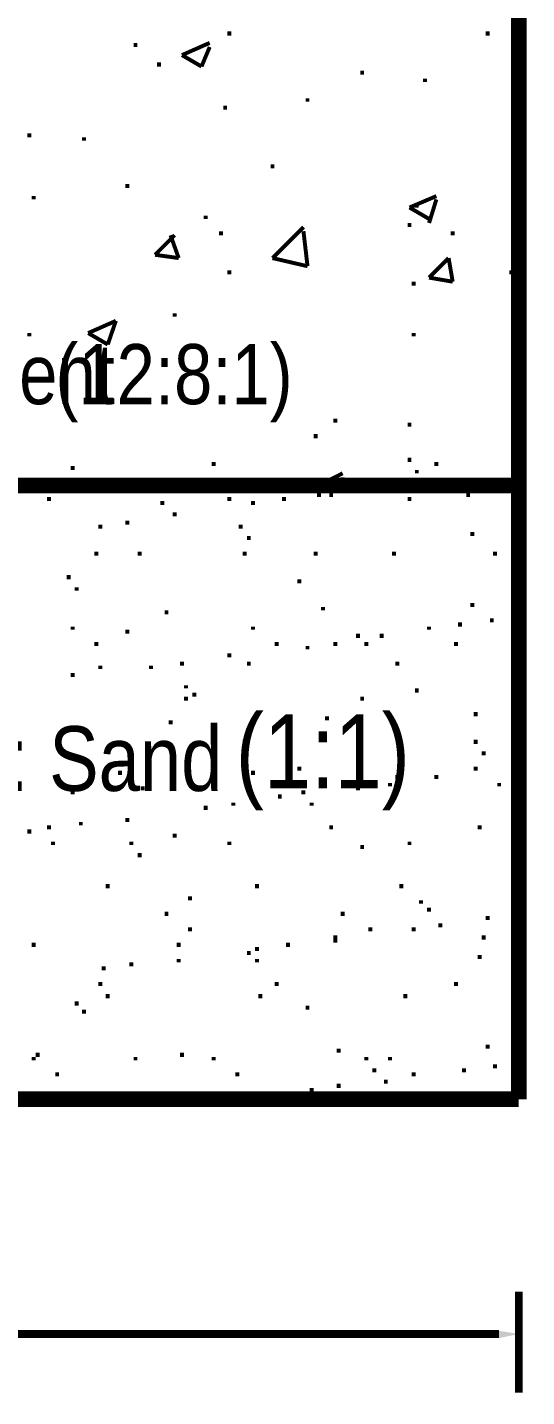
# Model space of a CAD drawing. Header units: millimetres. Extents: x 5 to 350, y 3 to 213.
# Drawn here: x 234.39 to 245.19, y 89.42 to 119.04 of the extents above; entities that cross this region are included whole.
import ezdxf

# ---------------------------------------------------------------- set-up
doc = ezdxf.new("R2010")
doc.units = ezdxf.units.MM
for name, color, linetype in [('H', 251, 'Continuous'), ('P', 255, 'Continuous'), ('T', 255, 'Continuous')]:
    doc.layers.add(name, color=color, linetype=linetype)
doc.styles.get("Standard").update_dxf_attribs({"font": 'arial.ttf'})

msp = doc.modelspace()

# ---------------------------------------------------------------- hatches: boundary and pattern name
at = {"layer": 'H', "linetype": 'Continuous'}
msp.add_hatch(color=256, dxfattribs=at).paths.add_polyline_path([(244.598, 90.682), (244.598, 90.84), (245.022, 90.77), (244.598, 90.682)])

# ---------------------------------------------------------------- linework, layer by layer
at = {"layer": 'P'}
for points, const_width in [([(245.022, 95.85), (245.022, 120.403)], 0.339), ([(238.76, 118.868), (238.76, 118.957)], 0.085), ([(244.352, 118.868), (244.352, 118.957)], 0.085), ([(236.732, 118.622), (236.732, 118.71)], 0.085), ([(237.737, 118.445), (238.337, 118.71)], 0.085), ([(238.16, 118.198), (238.337, 118.622)], 0.085), ([(237.243, 118.198), (237.243, 118.286)], 0.085), ([(237.737, 118.445), (238.16, 118.198)], 0.085), ([(241.635, 118.022), (241.635, 118.11)], 0.085), ([(242.993, 117.863), (242.993, 117.934)], 0.085), ([(238.672, 117.263), (238.672, 117.352)], 0.085), ([(240.453, 117.44), (240.453, 117.51)], 0.085), ([(234.438, 116.664), (234.438, 116.752)], 0.085), ([(244.934, 116.664), (244.934, 116.752)], 0.085), ([(235.62, 116.593), (235.62, 116.664)], 0.085), ([(239.695, 115.993), (239.695, 116.082)], 0.085), ([(236.555, 115.57), (236.555, 115.658)], 0.085), ([(234.527, 115.323), (234.527, 115.394)], 0.085), ([(242.658, 115.147), (243.24, 115.394)], 0.085), ([(242.817, 115.147), (242.817, 115.235)], 0.085), ([(243.082, 114.812), (243.24, 115.323)], 0.085), ([(238.248, 114.9), (238.248, 114.97)], 0.085), ([(242.658, 115.147), (243.082, 114.9)], 0.085), ([(238.584, 114.547), (238.584, 114.635)], 0.085), ([(239.695, 114.053), (240.365, 114.723)], 0.085), ([(240.453, 113.877), (240.365, 114.635)], 0.085), ([(242.658, 114.723), (242.658, 114.812)], 0.085), ([(243.593, 114.547), (243.593, 114.635)], 0.085), ([(237.155, 114.124), (237.578, 114.547)], 0.085), ([(237.666, 114.053), (237.49, 114.547)], 0.085), ([(237.155, 114.124), (237.666, 114.053)], 0.085), ([(239.695, 114.053), (240.453, 113.877)], 0.085), ([(243.082, 113.63), (243.505, 114.053)], 0.085), ([(243.593, 113.542), (243.505, 114.053)], 0.085), ([(238.76, 113.7), (238.76, 113.788)], 0.085), ([(244.863, 113.7), (244.863, 113.788)], 0.085), ([(242.746, 113.453), (242.746, 113.542)], 0.085), ([(243.082, 113.63), (243.593, 113.542)], 0.085), ([(237.578, 112.783), (237.578, 112.854)], 0.085), ([(235.708, 112.43), (236.308, 112.695)], 0.085), ([(236.132, 112.183), (236.308, 112.695)], 0.085), ([(234.438, 112.36), (234.438, 112.43)], 0.085), ([(235.708, 112.43), (236.132, 112.183)], 0.085), ([(242.746, 112.36), (242.746, 112.43)], 0.085), ([(241.053, 110.49), (241.053, 110.578)], 0.085), ([(242.658, 110.402), (242.658, 110.49)], 0.085), ([(240.63, 110.155), (240.63, 110.243)], 0.085), ([(238.425, 109.555), (238.425, 109.643)], 0.085), ([(242.658, 109.643), (242.658, 109.732)], 0.085), ([(243.24, 109.555), (243.24, 109.643)], 0.085), ([(235.373, 109.467), (235.373, 109.555)], 0.085), ([(240.7, 109.132), (241.212, 109.396)], 0.085), ([(241.212, 109.132), (241.212, 109.308)], 0.085), ([(242.817, 109.396), (242.817, 109.467)], 0.085), ([(242.147, 109.132), (197.45, 109.132)], 0.339), ([(197.45, 109.132), (245.022, 109.132)], 0.339), ([(238.248, 109.132), (238.248, 109.22)], 0.085), ([(242.147, 109.132), (242.147, 109.22)], 0.085), ([(242.658, 109.132), (242.658, 109.22)], 0.085), ([(242.905, 109.044), (242.905, 109.132)], 0.085), ([(234.862, 108.797), (234.862, 108.885)], 0.085), ([(237.314, 108.708), (237.314, 108.797)], 0.085), ([(238.76, 108.797), (238.76, 108.885)], 0.085), ([(239.272, 108.708), (239.272, 108.797)], 0.085), ([(239.942, 108.797), (239.942, 108.885)], 0.085), ([(240.7, 108.885), (240.7, 108.973)], 0.085), ([(240.965, 108.885), (240.965, 108.973)], 0.085), ([(242.658, 108.797), (242.658, 108.885)], 0.085), ([(243.928, 108.885), (243.928, 108.973)], 0.085), ([(237.578, 108.462), (237.578, 108.55)], 0.085), ([(235.973, 108.197), (235.973, 108.285)], 0.085), ([(236.555, 108.285), (236.555, 108.373)], 0.085), ([(239.007, 108.197), (239.007, 108.285)], 0.085), ([(244.016, 108.038), (244.016, 108.126)], 0.085), ([(239.183, 107.95), (239.183, 108.038)], 0.085), ([(235.885, 107.615), (235.885, 107.703)], 0.085), ([(236.82, 107.615), (236.82, 107.703)], 0.085), ([(239.095, 107.615), (239.095, 107.703)], 0.085), ([(240.63, 107.615), (240.63, 107.703)], 0.085), ([(242.323, 107.615), (242.323, 107.703)], 0.085), ([(244.51, 107.615), (244.51, 107.703)], 0.085), ([(235.285, 107.103), (235.285, 107.192)], 0.085), ([(235.462, 106.856), (235.462, 106.927)], 0.085), ([(240.277, 107.015), (240.277, 107.103)], 0.085), ([(237.402, 106.345), (237.402, 106.433)], 0.085), ([(240.788, 106.433), (240.788, 106.504)], 0.085), ([(244.016, 106.504), (244.016, 106.592)], 0.085), ([(235.373, 106.01), (235.373, 106.08)], 0.085), ([(239.272, 106.01), (239.272, 106.08)], 0.085), ([(243.082, 106.01), (243.082, 106.08)], 0.085), ([(243.752, 106.08), (243.752, 106.168)], 0.085), ([(244.44, 106.168), (244.44, 106.257)], 0.085), ([(235.885, 105.657), (235.885, 105.745)], 0.085), ([(236.555, 105.922), (236.555, 106.01)], 0.085), ([(239.783, 105.657), (239.783, 105.745)], 0.085), ([(241.053, 105.657), (241.053, 105.745)], 0.085), ([(241.547, 105.833), (241.547, 105.922)], 0.085), ([(241.723, 105.657), (241.723, 105.745)], 0.085), ([(242.058, 105.833), (242.058, 105.922)], 0.085), ([(243.664, 105.657), (243.664, 105.745)], 0.085), ([(238.76, 105.41), (238.76, 105.498)], 0.085), ([(240.453, 105.586), (240.453, 105.657)], 0.085), ([(235.973, 105.163), (235.973, 105.234)], 0.085), ([(237.067, 105.163), (237.067, 105.234)], 0.085), ([(237.737, 105.234), (237.737, 105.322)], 0.085), ([(239.183, 105.234), (239.183, 105.322)], 0.085), ([(242.394, 105.234), (242.394, 105.322)], 0.085), ([(235.373, 104.987), (235.373, 105.075)], 0.085), ([(237.825, 104.74), (237.825, 104.81)], 0.085), ([(237.825, 104.475), (237.825, 104.563)], 0.085), ([(238.002, 104.563), (238.002, 104.652)], 0.085), ([(241.635, 104.475), (241.635, 104.563)], 0.085), ([(242.817, 104.652), (242.817, 104.74)], 0.085), ([(237.49, 103.964), (237.49, 104.052)], 0.085), ([(240.877, 104.052), (240.877, 104.14)], 0.085), ([(244.087, 104.14), (244.087, 104.228)], 0.085), ([(239.095, 103.54), (239.095, 103.628)], 0.085), ([(244.087, 103.54), (244.087, 103.628)], 0.085), ([(244.263, 103.293), (244.263, 103.382)], 0.085), ([(236.044, 102.782), (236.044, 102.87)], 0.085), ([(236.396, 102.87), (236.396, 102.958)], 0.085), ([(239.272, 102.87), (239.272, 102.958)], 0.085), ([(240.277, 102.958), (240.277, 103.046)], 0.085), ([(242.394, 102.782), (242.394, 102.87)], 0.085), ([(243.24, 102.782), (243.24, 102.87)], 0.085), ([(244.087, 102.958), (244.087, 103.046)], 0.085), ([(244.934, 102.958), (244.934, 103.046)], 0.085), ([(235.373, 102.447), (235.373, 102.535)], 0.085), ([(236.89, 102.535), (236.89, 102.623)], 0.085), ([(240.365, 102.447), (240.365, 102.535)], 0.085), ([(240.788, 102.623), (240.788, 102.694)], 0.085), ([(241.547, 102.535), (241.547, 102.623)], 0.085), ([(242.235, 102.623), (242.235, 102.694)], 0.085), ([(244.598, 102.623), (244.598, 102.694)], 0.085), ([(238.248, 102.112), (238.248, 102.2)], 0.085), ([(238.848, 102.2), (238.848, 102.27)], 0.085), ([(239.854, 102.358), (239.854, 102.447)], 0.085), ([(240.542, 102.2), (240.542, 102.27)], 0.085), ([(236.555, 101.847), (236.555, 101.935)], 0.085), ([(234.438, 101.6), (234.438, 101.688)], 0.085), ([(234.862, 101.688), (234.862, 101.776)], 0.085), ([(235.55, 101.776), (235.55, 101.847)], 0.085), ([(237.578, 101.512), (237.578, 101.6)], 0.085), ([(240.965, 101.688), (240.965, 101.776)], 0.085), ([(244.175, 101.688), (244.175, 101.776)], 0.085), ([(234.95, 101.353), (234.95, 101.424)], 0.085), ([(236.643, 101.353), (236.643, 101.424)], 0.085), ([(238.76, 101.353), (238.76, 101.424)], 0.085), ([(241.635, 101.265), (241.635, 101.353)], 0.085), ([(242.658, 101.353), (242.658, 101.424)], 0.085), ([(236.82, 101.088), (236.82, 101.177)], 0.085), ([(236.132, 100.418), (236.132, 100.506)], 0.085), ([(239.36, 100.418), (239.36, 100.506)], 0.085), ([(242.482, 100.418), (242.482, 100.506)], 0.085), ([(237.913, 100.154), (237.913, 100.242)], 0.085), ([(242.905, 100.083), (242.905, 100.154)], 0.085), ([(237.402, 99.818), (237.402, 99.907)], 0.085), ([(241.212, 99.818), (241.212, 99.907)], 0.085), ([(243.082, 99.907), (243.082, 99.995)], 0.085), ([(244.352, 99.73), (244.352, 99.818)], 0.085), ([(237.913, 99.483), (237.913, 99.572)], 0.085), ([(241.812, 99.483), (241.812, 99.572)], 0.085), ([(242.746, 99.483), (242.746, 99.572)], 0.085), ([(243.328, 99.572), (243.328, 99.66)], 0.085), ([(234.527, 99.148), (234.527, 99.236)], 0.085), ([(237.666, 99.148), (237.666, 99.236)], 0.085), ([(240.03, 99.148), (240.03, 99.236)], 0.085), ([(241.053, 99.307), (241.053, 99.395)], 0.085), ([(241.053, 99.236), (241.053, 99.307)], 0.085), ([(244.263, 99.307), (244.263, 99.395)], 0.085), ([(239.183, 98.972), (239.183, 99.06)], 0.085), ([(239.36, 99.06), (239.36, 99.148)], 0.085), ([(244.175, 98.884), (244.175, 98.972)], 0.085), ([(236.044, 98.637), (236.044, 98.725)], 0.085), ([(236.643, 98.725), (236.643, 98.813)], 0.085), ([(237.666, 98.813), (237.666, 98.884)], 0.085), ([(239.36, 98.813), (239.36, 98.884)], 0.085), ([(235.973, 98.302), (235.973, 98.39)], 0.085), ([(239.783, 98.302), (239.783, 98.39)], 0.085), ([(243.664, 98.302), (243.664, 98.39)], 0.085), ([(236.132, 98.037), (236.132, 98.125)], 0.085), ([(239.43, 98.037), (239.43, 98.125)], 0.085), ([(242.57, 98.037), (242.57, 98.125)], 0.085), ([(235.462, 97.878), (235.462, 97.966)], 0.085), ([(235.62, 97.702), (235.62, 97.79)], 0.085), ([(240.453, 97.79), (240.453, 97.878)], 0.085), ([(234.615, 96.767), (234.615, 96.855)], 0.085), ([(237.737, 96.767), (237.737, 96.855)], 0.085), ([(241.124, 96.855), (241.124, 96.943)], 0.085), ([(244.352, 96.943), (244.352, 97.032)], 0.085), ([(234.527, 96.696), (234.527, 96.767)], 0.085), ([(236.732, 96.696), (236.732, 96.767)], 0.085), ([(238.425, 96.696), (238.425, 96.767)], 0.085), ([(241.723, 96.696), (241.723, 96.767)], 0.085), ([(242.235, 96.696), (242.235, 96.767)], 0.085), ([(244.51, 96.52), (244.51, 96.608)], 0.085), ([(235.038, 96.344), (235.038, 96.432)], 0.085), ([(238.936, 96.344), (238.936, 96.432)], 0.085), ([(241.9, 96.432), (241.9, 96.52)], 0.085), ([(242.147, 96.185), (242.147, 96.273)], 0.085), ([(242.746, 96.344), (242.746, 96.432)], 0.085), ([(243.84, 96.432), (243.84, 96.52)], 0.085), ([(197.45, 95.85), (245.022, 95.85)], 0.339), ([(240.542, 96.008), (240.542, 96.097)], 0.085), ([(241.124, 96.097), (241.124, 96.185)], 0.085), ([(245.022, 91.687), (245.022, 89.5)], 0.169), ([(197.873, 90.77), (244.598, 90.77)], 0.169)]:
    msp.add_lwpolyline(points, dxfattribs=dict(at, const_width=const_width))

# ---------------------------------------------------------------- texts
at = {"layer": 'T', "attachment_point": 7}
for s, insert, char_height in [('{\\fArial Narrow|b0|i0|c0|p18;Aggregate(38mm Down Graded Size) : Sand : Cement}', (200.2, 110.5), 1.3), ('{\\fArial Narrow|b0|i0|c0|p18;(12:8:1)}', (235, 110.5), 1.3), ('{\\fArial Narrow|b0|i0|c0|p18;(1:1)}', (238.9, 102.1), 1.6), ('{\\fArial Narrow|b0|i0|c0|p18;Aggregate(50mm Down Graded Size) : Sand}', (206.7, 102.1), 1.4)]:
    msp.add_mtext(s, dxfattribs=dict(at, insert=insert, char_height=char_height))

doc.saveas('drawing.dxf')
